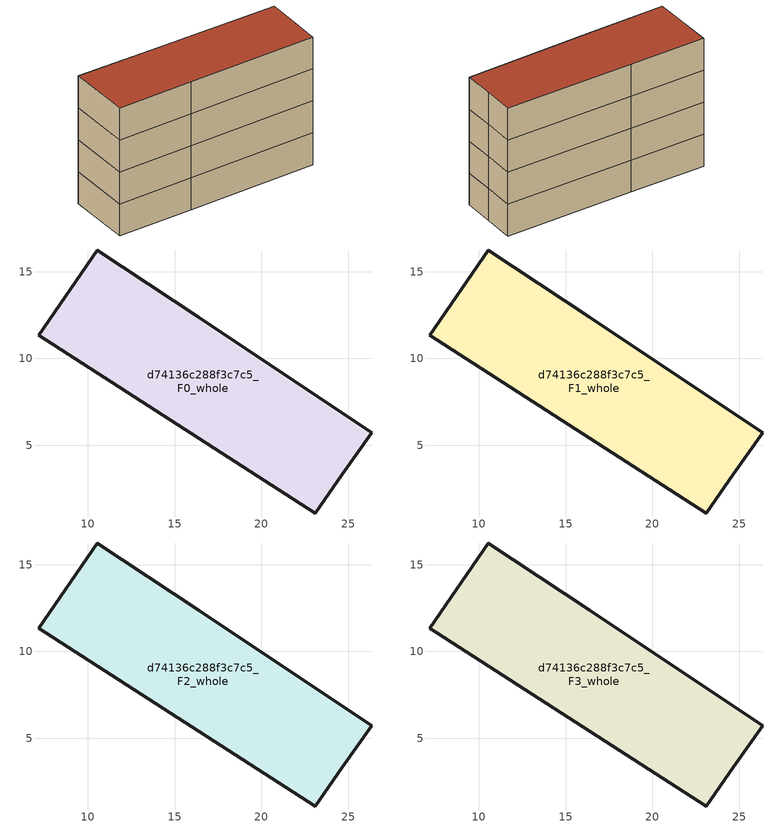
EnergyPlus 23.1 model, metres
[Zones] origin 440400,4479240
d74136c288f3c7c5_F0_whole
 floor ground (EU_floor_Construction): 26.35,5.71 24.67,3.34 23.09,1.1 13.08,7.54 7.18,11.34 10.55,16.25 16.39,12.36 z0
 wall outside (EU_wall_Construction): 26.35,5.71 16.39,12.36 10.55,16.25 7.18,11.34 13.08,7.54 23.09,1.1 24.67,3.34 26.35,5.71 z0:3
d74136c288f3c7c5_F1_whole
 floor to d74136c288f3c7c5_F0_whole (EU_floor_Construction): 26.35,5.71 24.67,3.34 23.09,1.1 13.08,7.54 7.18,11.34 10.55,16.25 16.39,12.36 z3
 wall outside (EU_wall_Construction): 26.35,5.71 16.39,12.36 10.55,16.25 7.18,11.34 13.08,7.54 23.09,1.1 24.67,3.34 26.35,5.71 z3:6
d74136c288f3c7c5_F2_whole
 floor to d74136c288f3c7c5_F1_whole (EU_floor_Construction): 26.35,5.71 24.67,3.34 23.09,1.1 13.08,7.54 7.18,11.34 10.55,16.25 16.39,12.36 z6
 wall outside (EU_wall_Construction): 26.35,5.71 16.39,12.36 10.55,16.25 7.18,11.34 13.08,7.54 23.09,1.1 24.67,3.34 26.35,5.71 z6:9
d74136c288f3c7c5_F3_whole
 floor to d74136c288f3c7c5_F2_whole (EU_floor_Construction): 26.35,5.71 24.67,3.34 23.09,1.1 13.08,7.54 7.18,11.34 10.55,16.25 16.39,12.36 z9
 wall outside (EU_wall_Construction): 26.35,5.71 16.39,12.36 10.55,16.25 7.18,11.34 13.08,7.54 23.09,1.1 24.67,3.34 26.35,5.71 z9:12
 roof outside (EU_roof_Construction): 24.67,3.34 26.35,5.71 16.39,12.36 10.55,16.25 7.18,11.34 13.08,7.54 23.09,1.1 z12
[Building]
EU S2 Campaign: North Axis=0; Terrain=City; Solar Distribution=FullExterior
[Site:Location]
Madrid: Latitude=40.5; Longitude=-3.5; Time Zone=1; Elevation=609
[SizingPeriod:WeatherFileDays]
AnnualSizingPeriod: Begin Month=1; Begin Day of Month=1; End Month=12; End Day of Month=31; Day of Week for Start Day=Monday; Use Weather File Daylight Saving Period=No; Use Weather File Rain and Snow Indicators=No
[MATERIAL]
EU_InternalMass_Material: Roughness=MediumRough; Thickness=0.1; Conductivity=1; Density=1800; Specific Heat=900; Thermal Absorptance=0.9; Solar Absorptance=0.7; Visible Absorptance=0.7
[MATERIAL:NOMASS] Roughness=MediumRough; Thermal Absorptance=0.9; Solar Absorptance=0.7; Visible Absorptance=0.7
Name | Thermal Resistance
EU_wall_NoMass | 0.609216
EU_roof_NoMass | 0.513268
EU_floor_NoMass | 0.568163
[CONSTRUCTION]
EU_wall_Construction: EU_wall_NoMass
EU_roof_Construction: EU_roof_NoMass
EU_floor_Construction: EU_floor_NoMass
EU_InternalMass_Construction: EU_InternalMass_Material
[ZONE] Type=1; Multiplier=1; Ceiling Height=autocalculate; Volume=330.082; Floor Area=autocalculate; Part of Total Floor Area=Yes
d74136c288f3c7c5_F0_whole; d74136c288f3c7c5_F1_whole; d74136c288f3c7c5_F2_whole; d74136c288f3c7c5_F3_whole
[INTERNALMASS] Construction=EU_InternalMass_Construction; Surface Area=110.027
Name | Zone or ZoneList
d74136c288f3c7c5_F0_whole_EU_InternalMass | d74136c288f3c7c5_F0_whole
d74136c288f3c7c5_F1_whole_EU_InternalMass | d74136c288f3c7c5_F1_whole
d74136c288f3c7c5_F2_whole_EU_InternalMass | d74136c288f3c7c5_F2_whole
d74136c288f3c7c5_F3_whole_EU_InternalMass | d74136c288f3c7c5_F3_whole
[OTHEREQUIPMENT] Fuel Type=Electricity; Design Level Calculation Method=Watts/Area; Power per Zone Floor Area=1; Fraction Latent=0; Fraction Radiant=0; Fraction Lost=0; Carbon Dioxide Generation Rate=0; EndUse Subcategory=EU_Step8_InternalGains
Name | Zone or ZoneList or Space or SpaceList | Schedule
EU_Step8_InternalGain_d74136c288f3c7c5_F0_whole_f000 | d74136c288f3c7c5_F0_whole | EU_Step8_GainSchedule_d74136c288f3c7c5_F0_whole_f000
EU_Step8_InternalGain_d74136c288f3c7c5_F1_whole_f000 | d74136c288f3c7c5_F1_whole | EU_Step8_GainSchedule_d74136c288f3c7c5_F1_whole_f000
EU_Step8_InternalGain_d74136c288f3c7c5_F2_whole_f000 | d74136c288f3c7c5_F2_whole | EU_Step8_GainSchedule_d74136c288f3c7c5_F2_whole_f000
EU_Step8_InternalGain_d74136c288f3c7c5_F3_whole_f000 | d74136c288f3c7c5_F3_whole | EU_Step8_GainSchedule_d74136c288f3c7c5_F3_whole_f000
[ZONEVENTILATION:DESIGNFLOWRATE] Schedule=EU_AlwaysOn; Design Flow Rate Calculation Method=AirChanges/Hour; Air Changes per Hour=0.752966; Ventilation Type=Natural; Fan Pressure Rise=0; Fan Total Efficiency=1; Constant Term Coefficient=1; Temperature Term Coefficient=0; Velocity Term Coefficient=0; Velocity Squared Term Coefficient=0; Minimum Indoor Temperature=-100; Maximum Indoor Temperature=100; Delta Temperature=-100; Minimum Outdoor Temperature=-100; Maximum Outdoor Temperature=100; Maximum Wind Speed=40
Name | Zone or ZoneList or Space or SpaceList
EU_ConstantAir_d74136c288f3c7c5_F0_whole | d74136c288f3c7c5_F0_whole
EU_ConstantAir_d74136c288f3c7c5_F1_whole | d74136c288f3c7c5_F1_whole
EU_ConstantAir_d74136c288f3c7c5_F2_whole | d74136c288f3c7c5_F2_whole
EU_ConstantAir_d74136c288f3c7c5_F3_whole | d74136c288f3c7c5_F3_whole
[HVACTEMPLATE:THERMOSTAT] Constant Heating Setpoint=20; Constant Cooling Setpoint=50
EU_HeatOnly_d74136c288f3c7c5_F0_whole; EU_HeatOnly_d74136c288f3c7c5_F1_whole; EU_HeatOnly_d74136c288f3c7c5_F2_whole; EU_HeatOnly_d74136c288f3c7c5_F3_whole
[HVACTEMPLATE:ZONE:IDEALLOADSAIRSYSTEM] System Availability Schedule=EU_AlwaysOn; Maximum Heating Supply Air Temperature=50; Minimum Cooling Supply Air Temperature=13; Maximum Heating Supply Air Humidity Ratio=0.0156; Minimum Cooling Supply Air Humidity Ratio=0.0077; Heating Limit=NoLimit; Cooling Limit=NoLimit; Heating Availability Schedule=EU_AlwaysOn; Cooling Availability Schedule=EU_CoolingOff; Dehumidification Control Type=ConstantSensibleHeatRatio; Cooling Sensible Heat Ratio=0.7; Dehumidification Setpoint=60; Humidification Control Type=None; Humidification Setpoint=30; Outdoor Air Method=None; Outdoor Air Flow Rate per Person=0.00944; Outdoor Air Flow Rate per Zone Floor Area=0; Outdoor Air Flow Rate per Zone=0; Demand Controlled Ventilation Type=None; Outdoor Air Economizer Type=NoEconomizer; Heat Recovery Type=None; Sensible Heat Recovery Effectiveness=0.7; Latent Heat Recovery Effectiveness=0.65
Name | Template Thermostat
d74136c288f3c7c5_F0_whole | EU_HeatOnly_d74136c288f3c7c5_F0_whole
d74136c288f3c7c5_F1_whole | EU_HeatOnly_d74136c288f3c7c5_F1_whole
d74136c288f3c7c5_F2_whole | EU_HeatOnly_d74136c288f3c7c5_F2_whole
d74136c288f3c7c5_F3_whole | EU_HeatOnly_d74136c288f3c7c5_F3_whole
[SIZING:ZONE] Zone Cooling Design Supply Air Temperature Input Method=SupplyAirTemperature; Zone Cooling Design Supply Air Temperature=13; Zone Heating Design Supply Air Temperature Input Method=SupplyAirTemperature; Zone Heating Design Supply Air Temperature=50; Zone Cooling Design Supply Air Humidity Ratio=0.008; Zone Heating Design Supply Air Humidity Ratio=0.008; Cooling Design Air Flow Method=DesignDay; Cooling Design Air Flow Rate=0; Cooling Minimum Air Flow per Zone Floor Area=0.000762; Cooling Minimum Air Flow=0; Cooling Minimum Air Flow Fraction=0.2; Heating Design Air Flow Method=DesignDay; Heating Design Air Flow Rate=0; Heating Maximum Air Flow per Zone Floor Area=0.002032; Heating Maximum Air Flow=0.141576; Heating Maximum Air Flow Fraction=0.3; Account for Dedicated Outdoor Air System=No; Dedicated Outdoor Air System Control Strategy=NeutralSupplyAir; Dedicated Outdoor Air Low Setpoint Temperature for Design=autosize; Dedicated Outdoor Air High Setpoint Temperature for Design=autosize; Zone Load Sizing Method=Sensible Load Only No Latent Load; Zone Latent Cooling Design Supply Air Humidity Ratio Input Method=HumidityRatioDifference; Zone Cooling Design Supply Air Humidity Ratio Difference=0.005; Zone Latent Heating Design Supply Air Humidity Ratio Input Method=HumidityRatioDifference; Zone Humidification Design Supply Air Humidity Ratio Difference=0.005
d74136c288f3c7c5_F0_whole; d74136c288f3c7c5_F1_whole; d74136c288f3c7c5_F2_whole; d74136c288f3c7c5_F3_whole
[SCHEDULE:CONSTANT]
Name | Hourly Value
EU_AlwaysOn | 1
EU_CoolingOff | 0
[SCHEDULE:FILE] Column Number=1; Rows to Skip at Top=0; Number of Hours of Data=8760; Column Separator=Comma; Interpolate to Timestep=No; Minutes per Item=60; Adjust Schedule for Daylight Savings=Yes
Name | File
EU_Step8_GainSchedule_d74136c288f3c7c5_F0_whole_f000 | C:\Users\o_iseri\Desktop\OpenUBEM\openubem\outputs\eu_evidence\EU-11\ES-MAD-BERRUGUETE\idfs\d74136c288f3c7c5\d74136c288f3c7c5_F0_whole_f000_gain.csv
EU_Step8_GainSchedule_d74136c288f3c7c5_F1_whole_f000 | C:\Users\o_iseri\Desktop\OpenUBEM\openubem\outputs\eu_evidence\EU-11\ES-MAD-BERRUGUETE\idfs\d74136c288f3c7c5\d74136c288f3c7c5_F1_whole_f000_gain.csv
EU_Step8_GainSchedule_d74136c288f3c7c5_F2_whole_f000 | C:\Users\o_iseri\Desktop\OpenUBEM\openubem\outputs\eu_evidence\EU-11\ES-MAD-BERRUGUETE\idfs\d74136c288f3c7c5\d74136c288f3c7c5_F2_whole_f000_gain.csv
EU_Step8_GainSchedule_d74136c288f3c7c5_F3_whole_f000 | C:\Users\o_iseri\Desktop\OpenUBEM\openubem\outputs\eu_evidence\EU-11\ES-MAD-BERRUGUETE\idfs\d74136c288f3c7c5\d74136c288f3c7c5_F3_whole_f000_gain.csv
